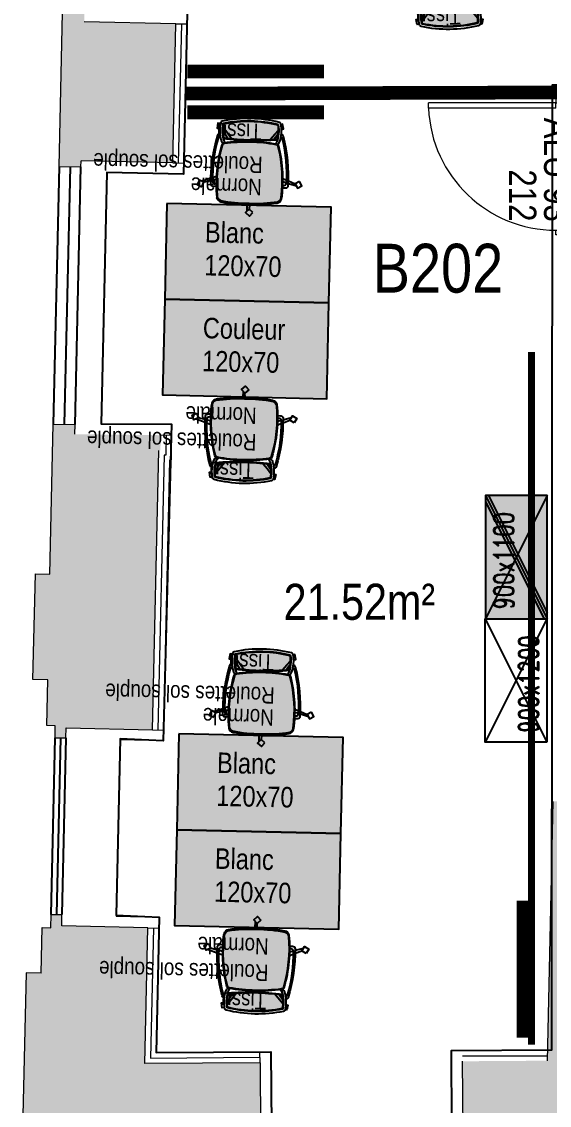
# Model space of a CAD drawing. Extents: x -29.7 to 23.3, y -8.6 to 57.6.
# Drawn here: x -16.27 to -12.41, y 22.83 to 30.75 of the extents above; entities that cross this region are included whole.
import ezdxf
from ezdxf.enums import TextEntityAlignment as Align

# ---------------------------------------------------------------- set-up
doc = ezdxf.new("R2010")
doc.units = 0
doc.header["$LTSCALE"] = 0.001
doc.linetypes.add('CACHE', pattern=[0.375, 0.25, -0.125])
doc.linetypes.add('HIDDEN', pattern=[9.525, 6.35, -3.175])
doc.layers.get('0').update_dxf_attribs({"lineweight": 5})
for name, color, linetype in [('01-FAC_CHASSIS EXI', 4, 'Continuous'), ('01-STR_MACONNERIE_HACH', 252, 'Continuous'), ('A-Etiq_Mob', 7, 'Continuous'), ('A-Etiquettes', 7, 'Continuous'), ('A-legende', 7, 'Continuous'), ('A-mobilier', 252, 'Continuous'), ('A-MobilierAQ', 7, 'Continuous'), ('A-num pièce', 1, 'Continuous')]:
    doc.layers.add(name, color=color, linetype=linetype)
doc.layers.add('02-ISOLATION', color=6, linetype='ISOLATION', lineweight=5)
doc.layers.add('A-portes', color=7, linetype='Continuous', lineweight=9)
for name, color, linetype, true_color in [('A-cote', 7, 'Continuous', 0x425746), ('A-MOQUETTE', 7, 'Continuous', 0xe5ecff), ('A-vitré', 7, 'Continuous', 0x61becc), ('couleur siege', 1, 'Continuous', 0xff0000)]:
    doc.layers.add(name, color=color, linetype=linetype, true_color=true_color)
doc.layers.add('A-projet', color=7, linetype='Continuous', lineweight=5, true_color=0x5b6280)
doc.styles.add('ROMAND', font='romand__.ttf', dxfattribs={"width": 0.7})
doc.styles.get("Standard").update_dxf_attribs({"font": 'ARIALN.TTF'})
doc.linetypes.add('ISOLATION', pattern='A,0.00254,-2.54,[134,ltypeshp.shx,S=2.54,R=0,X=-2.54,Y=0],-5.08,[134,ltypeshp.shx,S=2.54,R=180,X=2.54,Y=0],-2.54', length=10.16254)

# ---------------------------------------------------------------- blocks, each defined once
blk = doc.blocks.new('chaise')
at = {"layer": 'A-mobilier', "ltscale": 0.1, "true_color": 0xc7c8ca}
h = blk.add_hatch(color=9, dxfattribs=at)
h.dxf.hatch_style = 1
h.paths.add_polyline_path([(0.2715, 0.4556, 0.30076), (0.2358, 0.4895, 0.043342), (0.0082, 0.5092, 0.043342), (-0.2194, 0.4895, 0.300759), (-0.2552, 0.4556, 0.09791), (-0.2229, 0.027, 0.292085), (-0.2069, 0.0126, 0.040929), (0.0082, -0.005, 0.040929), (0.2232, 0.0126, 0.292085), (0.2392, 0.027, 0.09791)])
h.paths.add_polyline_path([(0.159, -0.0239, 0.015765), (0.0082, -0.0177, 0.016739), (-0.152, -0.0246), (-0.1896, -0.0691), (-0.2181, -0.1033, 0.040824), (-0.2135, -0.1418, 0.054873), (0.0082, -0.1666, 0.054873), (0.2298, -0.1418, 0.02252), (0.2331, -0.1206), (0.2189, -0.1014)])
h.paths.add_polyline_path([(0.1912, -0.0264, 0.003373), (0.159, -0.0239), (0.2189, -0.1014), (0.2331, -0.1206, 0.02535), (0.2346, -0.0966)])
h.paths.add_polyline_path([(0.2255, -0.0296, 0.0036), (0.1912, -0.0264), (0.2346, -0.0966, 0.0714)])
h.paths.add_polyline_path([(-0.152, -0.0246, 0.003505), (-0.1854, -0.0274), (-0.196, -0.0428), (-0.2174, -0.0745, 0.030269), (-0.2181, -0.1033), (-0.1896, -0.0691)])
h.paths.add_polyline_path([(-0.1854, -0.0274, 0.002494), (-0.2092, -0.0296, 0.048116), (-0.2174, -0.0745), (-0.196, -0.0428)], flags=17)
at = {"layer": 'A-mobilier'}
for p, q in [((0.004, 0.5092), (0.0064, 0.5428)), ((0.0216, 0.5582), (0.0229, 0.5092)), ((-0.2624, 0.3653), (-0.2871, 0.3653)), ((0.2787, 0.3653), (0.3035, 0.3653)), ((-0.3737, 0.3493), (-0.3075, 0.3301)), ((-0.3078, 0.3082), (-0.3629, 0.3302)), ((-0.2919, 0.3255), (-0.2834, 0.3231)), ((-0.2629, 0.3453), (-0.2718, 0.3453)), ((0.3093, 0.2929), (0.2787, 0.2819)), ((0.2793, 0.3453), (0.2882, 0.3453)), ((0.2794, 0.3097), (0.3086, 0.3167)), ((0.324, 0.3205), (0.3784, 0.3337)), ((0.3978, 0.3247), (0.3241, 0.2982)), ((-0.2416, -0.0656), (-0.2409, -0.0656)), ((-0.1896, -0.0691), (-0.2193, -0.1048)), ((-0.2174, -0.0745), (-0.196, -0.0428)), ((0.258, -0.0656), (0.2572, -0.0656)), ((0.2331, -0.1206), (0.2189, -0.1014))]:
    blk.add_line(p, q, dxfattribs=at)
at = {"layer": 'A-mobilier', "linetype": 'HIDDEN'}
for p, q in [((-0.2627, 0.2897), (-0.2927, 0.3021)), ((-0.2834, 0.3231), (-0.2632, 0.3171)), ((-0.196, -0.0428), (-0.1854, -0.0274)), ((-0.152, -0.0246), (-0.1896, -0.0691)), ((0.2189, -0.1014), (0.159, -0.0239)), ((0.1912, -0.0264), (0.2346, -0.0966))]:
    blk.add_line(p, q, dxfattribs=at)
at = {"layer": 'A-mobilier'}
for points in [[(-0.0236, 0.5701), (0.0064, 0.5428), (0.034, 0.572), (0.003, 0.5998)], [(-0.3982, 0.3102), (-0.3631, 0.331), (-0.3829, 0.3656), (-0.418, 0.3448)], [(0.3951, 0.3712), (0.3784, 0.3337), (0.4152, 0.3167), (0.4319, 0.3542)]]:
    blk.add_lwpolyline(points, close=True, dxfattribs=at)
for points in [[(-0.2428, -0.1092), (-0.2592, -0.1129), (-0.2503, -0.1525), (-0.2373, -0.1499)], [(0.2547, -0.145), (0.2745, -0.1474), (0.2795, -0.1069), (0.2594, -0.1049)]]:
    blk.add_lwpolyline(points, dxfattribs=at)
for centre, radius, start, end in [((0.8449, 0.323), 1.1081, 173.12775, 195.49585), ((0.8449, 0.323), 1.1031, 173.73867, 195.3268), ((-0.2117, 0.4455), 0.0447, 99.9272, 166.88346), ((-0.203, 0.4342), 0.0495, 115.9014, 169.32984), ((-0.0186, -0.6869), 1.1836, 88.70463, 100.02355), ((0.0082, -0.8109), 1.3202, 89.99999, 99.92701), ((0.0082, -0.8109), 1.3202, 80.07299, 90.00001), ((0.0349, -0.6869), 1.1836, 79.97645, 91.29537), ((-0.8286, 0.323), 1.1031, 344.6732, 6.26133), ((0.2281, 0.4455), 0.0447, 13.11654, 80.0728), ((-0.8286, 0.323), 1.1081, 344.50415, 6.87225), ((0.2193, 0.4342), 0.0495, 10.67016, 64.0986), ((-0.2871, 0.3453), 0.02, 90, 178.21972), ((0.3035, 0.3453), 0.02, 1.78028, 90), ((1.0389, 0.3041), 1.3467, 178.21972, 195.28216), ((0.8419, 0.2723), 1.135, 177.27806, 195.5028), ((-0.2718, 0.3253), 0.02, 90, 177.27806), ((-0.8256, 0.2723), 1.135, 344.4972, 2.72194), ((-1.0226, 0.3041), 1.3467, 344.71784, 1.78028), ((0.2882, 0.3253), 0.02, 2.72194, 90), ((-0.2071, -0.0076), 0.02, 80.75547, 159.0187), ((0.0196, -0.0945), 0.2428, 156.87025, 192.22581), ((-0.2036, 0.0323), 0.02, 195.49585, 260.6251), ((-0.1997, 0.0368), 0.02, 195.3268, 260.76651), ((0.0082, 1.3151), 1.3202, 260.6251, 270.00001), ((-0.1856, -0.0076), 0.02, 114.77846, 159.0187), ((0.0082, 1.3151), 1.3152, 260.76651, 270.00001), ((0.0082, 1.3151), 1.3152, 269.99999, 279.23349), ((0.0082, 1.3151), 1.3202, 269.99999, 279.3749), ((0.2019, -0.0076), 0.02, 20.9813, 65.22154), ((0.216, 0.0368), 0.02, 279.23349, 344.6732), ((-0.0032, -0.0945), 0.2428, 347.77419, 23.12975), ((0.2235, -0.0076), 0.02, 20.9813, 99.24453), ((0.22, 0.0323), 0.02, 279.3749, 344.50415), ((-0.2409, -0.0456), 0.02, 195.28216, 270), ((-0.2325, -0.0257), 0.02, 195.5028, 252.72935), ((0.0196, -0.0945), 0.2628, 159.0187, 193.9621), ((0.0196, -0.0945), 0.2378, 164.15559, 191.46034), ((0.0306, -2.412), 2.3994, 90.53628, 95.82876), ((0.0306, -2.412), 2.3944, 90.5374, 95.7482), ((-0.0143, -2.412), 2.3994, 84.17124, 89.46372), ((-0.0143, -2.412), 2.3944, 84.2518, 89.4626), ((-0.0032, -0.0945), 0.2378, 348.53966, 15.84441), ((-0.0032, -0.0945), 0.2628, 346.0379, 20.9813), ((0.2489, -0.0257), 0.02, 287.27065, 344.4972), ((0.2572, -0.0456), 0.02, 270, 344.71784), ((-0.2198, -0.1455), 0.02, 218.58905, 257.03355), ((0.01, 0.8526), 1.0442, 257.03355, 269.90038), ((0.01, 0.8526), 1.0242, 257.15462, 269.89843), ((0.01, 0.8526), 1.0192, 257.33463, 269.89793), ((0.0064, 0.8526), 1.0192, 270.10207, 282.66537), ((0.0064, 0.8526), 1.0242, 270.10157, 282.84538), ((0.0064, 0.8526), 1.0442, 270.09962, 282.96645), ((0.2362, -0.1455), 0.02, 282.96645, 321.41095)]:
    blk.add_arc(centre, radius, start, end, dxfattribs=at)
blk = doc.blocks.new('SiègeT1')
at = {"layer": 'couleur siege', "true_color": 0x8a6689}
for points in [[(-0.1936, 0.2235), (-0.0769, 0.2096), (0.0385, 0.2124), (0.1553, 0.2166), (0.1984, 0.2222), (0.2025, 0.2444), (0.2039, 0.282), (0.2012, 0.321), (0.1233, 0.3376), (0.0385, 0.3432), (-0.0227, 0.3446), (-0.0977, 0.3376), (-0.1492, 0.3307), (-0.1964, 0.3223), (-0.202, 0.3001), (-0.2006, 0.2653)], [(-0.2076, -0.2358), (-0.225, -0.2195), (-0.2335, -0.1968), (-0.2363, -0.14), (-0.2381, -0.076), (-0.2337, -0.0116), (-0.2278, 0.0448), (-0.218, 0.1023), (-0.2107, 0.1321), (-0.2013, 0.169), (-0.1966, 0.1769), (-0.184, 0.18), (-0.1205, 0.1883), (-0.0494, 0.1934), (0.0091, 0.1953), (0.0767, 0.1926), (0.1322, 0.1879), (0.1685, 0.1829), (0.1909, 0.1794), (0.1994, 0.1771), (0.2037, 0.1728), (0.2071, 0.1636), (0.2187, 0.1148), (0.2315, 0.0452), (0.2373, -0.0047), (0.2408, -0.0627), (0.2412, -0.1049), (0.2396, -0.159), (0.2364, -0.1973), (0.2345, -0.2097), (0.2289, -0.2196), (0.2221, -0.2289), (0.2135, -0.2344), (0.2067, -0.2363), (0.1752, -0.2419), (0.1139, -0.248), (0.0509, -0.2511), (-0.0505, -0.2518), (-0.1259, -0.2474), (-0.1911, -0.2375)]]:
    blk.add_hatch(color=8, dxfattribs=at).paths.add_polyline_path(points)
at = {"extrusion": (0, 0, -1), "xscale": 0.8999999999999986, "yscale": 0.8999999999999986, "zscale": -0.9, "rotation": 180}
blk.add_blockref('chaise', (0.0055, 0.195), dxfattribs=at)
at = {"layer": 'A-Etiq_Mob', "style": 'ROMAND', "width": 0.7}
for tag, p in [('FINITION', (-0.0791, 0.1775)), ('PIETEMENT', (-0.0914, -0.031)), ('ASSISE', (-0.0883, -0.2242)), ('COULEUR', (-0.1036, -0.4236))]:
    blk.add_attdef(tag, p, '', height=0.15, dxfattribs=at)
blk = doc.blocks.new('Poste127Couleur')
at = {"transparency": 33554582}
h = blk.add_hatch(color=256, dxfattribs=at)
h.dxf.hatch_style = 1
h.set_gradient(color1=(169, 83, 160), color2=(255, 246, 230), tint=1, name='CURVED')
h.paths.add_polyline_path([(0, 0.7029), (0, 0.0029), (1.2, 0.0029), (1.2, 0.7029)])
blk.add_lwpolyline([(0, 0.7), (0, 0), (1.2, 0), (1.2, 0.7)], close=True)
at = {"layer": 'A-Etiq_Mob'}
for tag, p in [('STRATIFIE', (0.2839, 0.4213)), ('DIM', (0.2839, 0.1804))]:
    blk.add_attdef(tag, p, '', height=0.15, dxfattribs=at)
blk = doc.blocks.new('Poste127')
at = {"transparency": 33554582}
h = blk.add_hatch(color=256, dxfattribs=at)
h.dxf.hatch_style = 1
h.set_gradient(color1=(199, 200, 202), color2=(255, 246, 230), tint=1, name='CURVED')
h.paths.add_polyline_path([(0, 0.7), (0, 0), (1.2, 0), (1.2, 0.7)])
blk.add_lwpolyline([(0, 0.7), (0, 0), (1.2, 0), (1.2, 0.7)], close=True)
at = {"layer": 'A-Etiq_Mob'}
for tag, p in [('FINITION', (0.2839, 0.4213)), ('DIM', (0.2839, 0.1804))]:
    blk.add_attdef(tag, p, '', height=0.15, dxfattribs=at)
blk = doc.blocks.new('Xref-R2-2018-11')
at = {"layer": '01-STR_MACONNERIE_HACH'}
h = blk.add_hatch(color=256, dxfattribs=at)
h.dxf.hatch_style = 1
h.paths.add_polyline_path([(-4.8363, 16.1362), (-4.9363, 16.1359), (-4.9462, 15.8059), (-5.0161, 15.8057), (-5.0159, 15.7255), (-4.9319, 15.7259), (-4.9317, 15.6516), (-4.6691, 15.6523), (-4.6688, 15.5755), (-3.7055, 15.5847), (-3.7063, 15.6647), (-3.6126, 15.6656), (-3.6172, 16.1397)], flags=17)
h.paths.add_polyline_path([(-7.9249, 16.1937), (-9.3388, 16.2164), (-9.3116, 17.9162), (-7.8977, 17.8935)], flags=16)
h.paths.add_polyline_path([(-13.2482, 17.2726), (-13.2464, 17.3552), (-13.3263, 17.357), (-13.3286, 17.2587), (-13.3914, 17.2601), (-13.399, 16.927), (-13.5079, 16.93), (-13.5407, 15.475), (-12.3781, 15.4852), (-12.0987, 15.4925), (-12.1006, 15.595), (-11.7951, 15.5972), (-11.7955, 15.6515), (-11.7051, 15.6521), (-11.7057, 15.7321), (-11.7961, 15.7315), (-11.7999, 16.2732), (-12.6407, 16.2672), (-12.6184, 17.2584)])
h.paths.add_polyline_path([(-13.0837, 23.8771), (-13.0822, 23.9408), (-13.2422, 23.9444), (-13.2676, 22.8193), (-13.1076, 22.8157), (-13.1066, 22.8601), (-12.4368, 22.845), (-12.4138, 23.862)])
h.paths.add_polyline_path([(-13.016, 26.8788), (-13.0148, 26.9286), (-13.1748, 26.9322), (-13.2002, 25.8042), (-13.0403, 25.8006), (-13.0392, 25.8466), (-12.3694, 25.8315), (-12.3461, 26.8637)])
h.paths.add_polyline_path([(-12.9482, 29.884), (-12.9471, 29.9305), (-13.1071, 29.9341), (-13.1322, 28.82), (-12.9723, 28.8164), (-12.9713, 28.8583), (-12.3015, 28.8432), (-12.2783, 29.8689)])
h.paths.add_polyline_path([(-12.8806, 32.8798), (-12.8796, 32.9264), (-13.0395, 32.93), (-13.0646, 31.8192), (-12.9046, 31.8156), (-12.9037, 31.8566), (-12.2339, 31.8415), (-12.2108, 32.8647)])
h.paths.add_polyline_path([(-13.1757, 42.1486), (-13.1742, 42.2141), (-13.2342, 42.2154), (-13.2359, 42.1394), (-13.3233, 42.1414), (-13.3318, 41.7646), (-13.2931, 41.7637), (-13.2999, 41.4604), (-13.3792, 41.4622), (-13.3847, 41.2176), (-13.4102, 41.2182), (-13.432, 40.2525), (-13.4065, 40.252), (-13.412, 40.0099), (-13.3327, 40.0081), (-13.3396, 39.6996), (-13.3783, 39.7005), (-13.3867, 39.3303), (-13.2993, 39.3284), (-13.3014, 39.2386), (-13.2414, 39.2373), (-13.24, 39.2993), (-12.971, 39.2932), (-12.9067, 42.1425)])
h.paths.add_polyline_path([(-13.1347, 46.6268), (-13.1367, 46.5375), (-13.2241, 46.5395), (-13.2326, 46.1627), (-13.1939, 46.1618), (-13.2006, 45.8651), (-13.2799, 45.8669), (-13.2853, 45.6271), (-13.3107, 45.6276), (-13.3327, 44.6525), (-13.3073, 44.652), (-13.3129, 44.4021), (-13.2336, 44.4003), (-13.2405, 44.0948), (-13.2792, 44.0957), (-13.2875, 43.7255), (-13.2002, 43.7235), (-13.2024, 43.6246), (-13.1425, 43.6232), (-13.141, 43.6882), (-12.8996, 43.6827), (-12.8349, 46.5519), (-13.0763, 46.5574), (-13.0747, 46.6254)])
h.paths.add_polyline_path([(-6.3235, 34.2169), (-6.3179, 30.636), (-5.7888, 30.6368), (-5.7741, 34.2147)])
h.paths.add_polyline_path([(-6.3257, 35.6169), (-6.3251, 35.2569), (-5.7699, 35.2547), (-5.7684, 35.6147)])
edge = h.paths.add_edge_path()
edge.add_line((-7.8766, 36.2078), (-7.7966, 36.2078))
edge.add_line((-7.7966, 36.2078), (-7.7963, 36.3246))
edge.add_line((-7.7963, 36.3246), (-7.7163, 36.3248))
edge.add_line((-7.7163, 36.3248), (-7.7283, 36.8738))
edge.add_line((-7.7283, 36.8738), (-13.0219, 37.0365))
edge.add_line((-13.0219, 37.0365), (-13.0057, 37.7536))
edge.add_line((-13.0057, 37.7536), (-13.2747, 37.7596))
edge.add_line((-13.2747, 37.7596), (-13.273, 37.8352))
edge.add_line((-13.273, 37.8352), (-13.333, 37.8366))
edge.add_line((-13.333, 37.8366), (-13.3351, 37.7414))
edge.add_line((-13.3351, 37.7414), (-13.4225, 37.7434))
edge.add_line((-13.4225, 37.7434), (-13.431, 37.3661))
edge.add_line((-13.431, 37.3661), (-13.3923, 37.3652))
edge.add_line((-13.3923, 37.3652), (-13.3992, 37.0577))
edge.add_line((-13.3992, 37.0577), (-13.4785, 37.0594))
edge.add_line((-13.4785, 37.0594), (-13.4841, 36.8129))
edge.add_line((-13.4841, 36.8129), (-13.506, 36.8134))
edge.add_line((-13.506, 36.8134), (-13.5297, 35.7616))
edge.add_line((-13.5297, 35.7616), (-13.5078, 35.7611))
edge.add_line((-13.5078, 35.7611), (-13.5152, 35.4315))
edge.add_line((-13.5152, 35.4315), (-12.9834, 35.4195))
edge.add_line((-12.9834, 35.4195), (-12.997, 34.8163))
edge.add_line((-12.997, 34.8163), (-12.837, 34.8127))
edge.add_line((-12.837, 34.8127), (-12.8362, 34.8493))
edge.add_line((-12.8362, 34.8493), (-12.1664, 34.8342))
edge.add_line((-12.1664, 34.8342), (-12.1332, 36.3038))
edge.add_line((-12.1332, 36.3038), (-7.8766, 36.2078))
h.paths.add_polyline_path([(-8.1556, 18.2823), (-8.7208, 18.295), (-9.3638, 18.3095), (-9.3668, 18.1789), (-9.6581, 18.1823), (-9.7008, 16.2882), (-10.3204, 16.2838), (-10.3165, 15.7421), (-10.3949, 15.7415), (-10.3943, 15.6615), (-10.3159, 15.6621), (-10.3155, 15.6077), (-9.9822, 15.6101), (-9.9726, 15.5062), (-6.7867, 15.5342), (-6.7871, 15.6462), (-6.4325, 15.6472), (-6.4327, 15.7216), (-6.3239, 15.7219), (-6.3241, 15.8019), (-6.3862, 15.8033), (-6.3875, 16.2452), (-7.6275, 16.2416), (-7.6204, 16.6863), (-7.917, 16.691), (-7.9037, 17.5162), (-7.6071, 17.5114), (-7.5949, 18.2713), (-7.8534, 18.2755)])
h.paths.add_polyline_path([(-9.6944, 50.2634), (-6.3821, 50.2825), (-6.3821, 49.8725), (-6.3725, 48.1925), (-6.4118, 48.0823), (-6.3997, 45.9823), (-6.3956, 45.9823), (-6.3949, 45.8823), (-6.3891, 45.8823), (-6.3708, 42.7024), (-6.3703, 42.7024), (-6.3696, 42.6024), (-6.3703, 42.6024), (-6.3251, 36.8307), (-6.3896, 36.8327), (-6.3868, 36.3268), (-6.3268, 36.3269), (-6.3265, 36.1569), (-5.7662, 36.1546), (-5.7633, 36.865), (-5.7886, 36.8655), (-5.8621, 50.7197), (-13.1704, 50.6776), (-13.2395, 47.6321), (-13.1995, 47.6306), (-13.2061, 47.3381), (-13.1187, 47.3361), (-13.1214, 47.2163), (-13.0614, 47.215), (-13.06, 47.2768), (-12.8186, 47.2718), (-12.7609, 47.9057), (-12.7739, 50.1556), (-10.9139, 50.1664), (-10.9145, 50.2634)])
edge = h.paths.add_edge_path()
edge.add_line((-5.735, 19.5587), (-6.3004, 19.5578))
edge.add_line((-6.3004, 19.5578), (-6.3001, 19.317))
edge.add_line((-6.3001, 19.317), (-6.3002, 19.317))
edge.add_line((-6.3002, 19.317), (-6.3, 19.197))
edge.add_line((-6.3, 19.197), (-6.2999, 19.197))
edge.add_line((-6.2999, 19.197), (-6.2991, 18.712))
edge.add_line((-6.2991, 18.712), (0.0215, 18.7303))
edge.add_line((0.0215, 18.7303), (0.4515, 18.7316))
edge.add_line((0.4515, 18.7316), (0.4487, 18.425))
edge.add_line((0.4487, 18.425), (0.4326, 16.6851))
edge.add_line((0.4326, 16.6851), (0.4277, 16.1496))
edge.add_line((0.4277, 16.1496), (-0.0023, 16.1497))
edge.add_line((-0.0023, 16.1497), (-0.2072, 16.1496))
edge.add_line((-0.2072, 16.1496), (-0.2038, 15.7924))
edge.add_line((-0.2038, 15.7924), (-1.0234, 15.7846))
edge.add_line((-1.0234, 15.7846), (-1.0231, 15.6904))
edge.add_line((-1.0231, 15.6904), (-1.1501, 15.6892))
edge.add_line((-1.1501, 15.6892), (-1.1493, 15.6092))
edge.add_line((-1.1493, 15.6092), (-1.1023, 15.6097))
edge.add_line((-1.1023, 15.6097), (-1.1021, 15.5676))
edge.add_line((-1.1021, 15.5676), (-0.9148, 15.565))
edge.add_line((-0.9148, 15.565), (-0.9332, 14.2458))
edge.add_line((-0.9332, 14.2458), (0.2856, 14.1815))
edge.add_line((0.2856, 14.1815), (0.5987, 14.6647))
edge.add_line((0.5987, 14.6647), (0.8714, 14.6528))
edge.add_line((0.8714, 14.6528), (1.1057, 14.6698))
edge.add_arc((1.2745, 16.7823), 2.1193, 265.43029, 301.27092)
edge.add_arc((40.798, -48.2968), 74.0214, 121.070384, 121.270916, ccw=False)
edge.add_line((2.5963, 15.105), (3.1685, 15.5334))
edge.add_line((3.1685, 15.5334), (0.2855, 19.3723))
edge.add_line((0.2855, 19.3723), (-0.7597, 19.3933))
edge.add_line((-0.7597, 19.3933), (-0.747, 22.1412))
edge.add_line((-0.747, 22.1412), (-5.8429, 22.1646))
edge.add_line((-5.8429, 22.1646), (-5.7972, 28.5606))
edge.add_line((-5.7972, 28.5606), (-5.7934, 29.5132))
edge.add_line((-5.7934, 29.5132), (-6.3161, 29.5169))
edge.add_line((-6.3161, 29.5169), (-6.302, 20.5478))
edge.add_line((-6.302, 20.5478), (-5.7305, 20.5487))
edge.add_line((-5.7305, 20.5487), (-5.7272, 21.2645))
edge.add_line((-5.7272, 21.2645), (-5.527, 21.2636))
edge.add_line((-5.527, 21.2636), (-5.5256, 21.5889))
edge.add_line((-5.5256, 21.5889), (-1.3239, 21.5696))
edge.add_line((-1.3239, 21.5696), (-1.3337, 19.4285))
edge.add_line((-1.3337, 19.4285), (-4.7156, 19.444))
edge.add_line((-4.7156, 19.444), (-4.7149, 19.584))
edge.add_line((-4.7149, 19.584), (-5.1149, 19.5859))
edge.add_line((-5.1149, 19.5859), (-5.1156, 19.4459))
edge.add_line((-5.1156, 19.4459), (-5.7355, 19.4487))
edge.add_line((-5.7355, 19.4487), (-5.735, 19.5587))
h = blk.add_hatch(color=256, dxfattribs=at)
h.dxf.hatch_style = 1
h.paths.add_polyline_path([(-12.5397, 20.7461), (-12.5276, 20.7459), (-12.5249, 20.8567), (-13.1516, 20.864), (-13.15, 20.9348), (-13.31, 20.9384), (-13.3347, 19.8411), (-13.4409, 19.8435), (-13.4583, 19.0732), (-13.3506, 19.0708), (-13.3581, 18.7362), (-13.2953, 18.7348), (-13.2972, 18.6474), (-13.2173, 18.6456), (-13.2156, 18.7194), (-12.5857, 18.7052)])
for p, q in [((-13.2676, 22.8193), (-13.2422, 23.9444)), ((-12.4368, 22.845), (-12.4138, 23.862)), ((-13.1076, 22.8157), (-13.1066, 22.8601)), ((-13.3347, 19.8411), (-13.31, 20.9384)), ((-13.1516, 20.864), (-13.15, 20.9348)), ((-12.5857, 18.7052), (-12.5397, 20.7461)), ((-13.4583, 19.0732), (-13.4409, 19.8435)), ((-13.4409, 19.8435), (-13.3347, 19.8411)), ((-13.3581, 18.7362), (-13.3506, 19.0708)), ((-13.2972, 18.6474), (-13.2953, 18.7348)), ((-13.2173, 18.6456), (-13.2156, 18.7194)), ((-13.2156, 18.7194), (-12.5857, 18.7052)), ((-9.7008, 16.2882), (-9.6581, 18.1823)), ((-13.3286, 17.2587), (-13.3263, 17.357)), ((-13.2482, 17.2726), (-13.2464, 17.3552)), ((-13.399, 16.927), (-13.3914, 17.2601)), ((-12.6184, 17.2584), (-13.2482, 17.2726)), ((-12.6407, 16.2672), (-12.6184, 17.2584)), ((-13.5079, 16.93), (-13.5407, 15.475)), ((-13.399, 16.927), (-13.5079, 16.93)), ((-11.7999, 16.2732), (-12.6407, 16.2672)), ((-11.7999, 16.2732), (-11.7961, 15.7315)), ((-10.3165, 15.7421), (-10.3204, 16.2838))]:
    blk.add_line(p, q)
for points in [[(-12.4138, 23.862), (-13.0837, 23.8771)], [(-13.2676, 22.8193), (-13.1076, 22.8157)], [(-12.4368, 22.845), (-13.1066, 22.8601)], [(-13.31, 20.9384), (-13.15, 20.9348)], [(-13.3506, 19.0708), (-13.4583, 19.0732)], [(-13.2953, 18.7348), (-13.3581, 18.7362)], [(-13.2972, 18.6474), (-13.2173, 18.6456)], [(-13.3263, 17.357), (-13.2464, 17.3552)], [(-13.3914, 17.2601), (-13.3286, 17.2587)]]:
    blk.add_lwpolyline(points)
at = {"layer": '01-FAC_CHASSIS EXI', "linetype": 'Continuous'}
for p, q in [((-13.1876, 22.8175), (-13.23, 20.9366)), ((-13.2572, 18.6465), (-13.2863, 17.3561))]:
    blk.add_line(p, q, dxfattribs=at)
at = {"layer": '01-FAC_CHASSIS EXI'}
for points in [[(-13.2676, 22.8193), (-13.31, 20.9384)], [(-13.15, 20.9348), (-13.1076, 22.8157)], [(-13.3263, 17.357), (-13.2972, 18.6474)], [(-13.2173, 18.6456), (-13.2464, 17.3552)]]:
    blk.add_lwpolyline(points, dxfattribs=at)
at = {"layer": '02-ISOLATION', "linetype": 'Continuous'}
for points in [[(-12.332, 23.9402), (-12.3586, 22.7632), (-12.9185, 22.7758), (-12.9598, 20.942), (-12.4454, 20.9374), (-12.4477, 20.6766), (-12.4613, 20.675), (-12.5076, 18.6234), (-12.8225, 18.6305), (-12.8515, 17.3437), (-12.5366, 17.3366), (-12.5589, 16.3478), (-11.7205, 16.3538), (-11.7166, 15.812), (-10.3971, 15.8215), (-10.4009, 16.3632), (-9.7014, 16.3682)], [(-12.4138, 23.862), (-12.3339, 23.8602)], [(-12.4368, 22.845), (-12.3568, 22.8432)], [(-12.5261, 20.8582), (-12.4461, 20.8575)], [(-12.5857, 18.7052), (-12.5058, 18.7034)], [(-12.6184, 17.2584), (-12.5384, 17.2566)], [(-11.7999, 16.2732), (-11.8005, 16.3532)]]:
    blk.add_lwpolyline(points, dxfattribs=at)
at = {"layer": '02-ISOLATION', "linetype": 'ISOLATION', "ltscale": 0.004}
for points in [[(-12.3738, 23.8611), (-12.3968, 22.8441)], [(-12.4861, 20.8578), (-12.4874, 20.7121), (-12.5005, 20.7105), (-12.5458, 18.7043)], [(-12.5784, 17.2575), (-12.5998, 16.3075), (-11.8002, 16.3132)], [(-10.3207, 16.3238), (-9.7, 16.3238)]]:
    blk.add_lwpolyline(points, dxfattribs=at)
blk = doc.blocks.new('armoire90Réhausse')
at = {"true_color": 0xfdedc9}
h = blk.add_hatch(color=254, dxfattribs=at)
h.dxf.hatch_style = 1
h.paths.add_polyline_path([(0, 0.45), (0, 0), (0.9, 0), (0.9, 0.45)])
blk.add_lwpolyline([(0, 0.45), (0, 0), (0.9, 0), (0.9, 0.45)], close=True)
for points in [[(0.9, 0), (0, 0.45)], [(0.9, 0.45), (0, 0)], [(0.8553, 0.45), (0, 0.0224)], [(0.9, 0.4276), (0.0447, 0)]]:
    blk.add_lwpolyline(points)
at = {"layer": 'A-Etiq_Mob', "style": 'ROMAND', "width": 0.7}
for tag, p in [('DIMENSION', (0.0684, 0.2418)), ('FINITION', (0.0684, 0.0013)), ('PORTES', (0.0684, -0.2391))]:
    blk.add_attdef(tag, p, '', height=0.15, dxfattribs=at)
blk = doc.blocks.new('armoire90')
blk.add_lwpolyline([(0, 0.45), (0, 0), (0.9, 0), (0.9, 0.45)], close=True)
for points in [[(0.9, 0), (0, 0.45)], [(0.9, 0.45), (0, 0)]]:
    blk.add_lwpolyline(points)
at = {"layer": 'A-Etiq_Mob', "style": 'ROMAND', "width": 0.7}
for tag, p in [('DIMENSION', (0.0684, 0.2418)), ('FINITION', (0.0684, 0.0013)), ('PORTES', (0.0684, -0.2391))]:
    blk.add_attdef(tag, p, '', height=0.15, dxfattribs=at)
blk = doc.blocks.new('P_93100')
for p, q in [((0.425, 0.93), (0.465, 0.93)), ((0.425, 0), (0.425, 0.93)), ((0.465, 0), (0.465, 0.93)), ((-0.5, -0.1), (-0.5, 0)), ((-0.5, 0), (-0.465, 0)), ((-0.465, 0), (-0.465, -0.04)), ((0.425, 0), (0.465, 0)), ((0.465, 0), (0.465, -0.04)), ((0.5, 0), (0.465, 0)), ((0.5, -0.1), (0.5, 0)), ((-0.465, -0.04), (-0.45, -0.04)), ((-0.45, -0.04), (-0.45, -0.1)), ((0.465, -0.04), (0.45, -0.04)), ((0.45, -0.04), (0.45, -0.1)), ((-0.45, -0.1), (-0.5, -0.1)), ((0.45, -0.1), (0.5, -0.1))]:
    blk.add_line(p, q)
blk.add_arc((0.465, 0), 0.9309, 92.46282, 180)

msp = doc.modelspace()

# ---------------------------------------------------------------- linework, layer by layer
at = {"layer": 'A-Etiquettes', "color": 82, "true_color": 0x4cdb0f, "const_width": 0.1}
for points in [[(-15.0559, 30.3821), (-14.0559, 30.3821)], [(-15.0559, 30.0839), (-14.0559, 30.0839)]]:
    msp.add_lwpolyline(points, dxfattribs=at)
at = {"layer": 'A-Etiquettes', "color": 1, "true_color": 0xff0000, "const_width": 0.1}
msp.add_lwpolyline([(-12.5999, 23.3263), (-12.5999, 24.3263)], dxfattribs=at)
at = {"layer": 'A-legende', "color": 205, "linetype": 'CACHE', "ltscale": 2000, "true_color": 0x8546b9, "const_width": 0.05}
msp.add_lwpolyline([(-12.5409, 23.2737), (-12.5409, 28.3329)], dxfattribs=at)
at = {"layer": 'A-MOQUETTE', "ltscale": 0.01}
msp.add_lwpolyline([(-15.0564, 30.8089), (-15.0829, 29.6319), (-15.6428, 29.6445), (-15.6842, 27.8096), (-15.1697, 27.8063), (-15.2319, 25.4933), (-15.5467, 25.5072), (-15.5757, 24.2204), (-15.2609, 24.2053), (-15.2832, 23.2167), (-14.4443, 23.2227), (-14.4404, 22.6809), (-13.1223, 22.6904), (-13.126, 23.2321), (-12.3937, 23.2373), (-12.3869, 30.2849), (-10.6392, 30.2839), (-10.6359, 40.7147)], dxfattribs=at)
at = {"layer": 'A-vitré', "const_width": 0.1}
msp.add_lwpolyline([(-15.0697, 30.2204), (-10.5328, 30.2348)], dxfattribs=at)

# ---------------------------------------------------------------- block references
at = {"layer": 'A-mobilier'}
ref = msp.add_blockref('SiègeT1', (-13.1411, 31.0569), dxfattribs=dict(at, rotation=180.9043645308991))
ref.add_attrib('FINITION', 'Tissu', dxfattribs={"layer": 'A-Etiq_Mob', "height": 0.12, "rotation": 180.90436}).set_placement((-13.0592, 30.8807), align=Align.BOTTOM_LEFT)
ref.add_attrib('ASSISE', 'Normale', dxfattribs={"layer": 'A-Etiq_Mob', "height": 0.12, "rotation": 180.90436}).set_placement((-13.0564, 31.2826), align=Align.BOTTOM_LEFT)
ref.add_attrib('PIETEMENT', 'Roulettes sol souple', dxfattribs={"layer": 'A-Etiq_Mob', "height": 0.12, "rotation": 180.90436}).set_placement((-13.0503, 31.0894), align=Align.BOTTOM_LEFT)
ref = msp.add_blockref('SiègeT1', (-14.5971, 29.6712), dxfattribs=dict(at, xscale=-1, rotation=358.7079183589847))
ref.add_attrib('FINITION', 'Tissu', dxfattribs={"layer": 'A-Etiq_Mob', "height": 0.12, "rotation": 178.70792}).set_placement((-14.5097, 30.0354), align=Align.BOTTOM_LEFT)
ref.add_attrib('ASSISE', 'Normale', dxfattribs={"layer": 'A-Etiq_Mob', "height": 0.12, "rotation": 178.70792}).set_placement((-14.5096, 29.6336), align=Align.BOTTOM_LEFT)
ref.add_attrib('PIETEMENT', 'Roulettes sol souple', dxfattribs={"layer": 'A-Etiq_Mob', "height": 0.12, "rotation": 178.70792}).set_placement((-14.5029, 29.7954), align=Align.BOTTOM_LEFT)
at = {"layer": 'A-mobilier', "ltscale": 0.1}
ref = msp.add_blockref('Poste127', (-15.2206, 28.7193), dxfattribs=dict(at, rotation=358.7079183589848))
ref.add_attrib('STRATIFIE', 'Blanc', (-14.9273, 29.1341), dxfattribs={"layer": 'A-Etiq_Mob', "ltscale": 0.1, "height": 0.15, "rotation": 358.70792})
ref.add_attrib('DIM', '120x70', (-14.9327, 28.8932), dxfattribs={"layer": 'A-Etiq_Mob', "ltscale": 0.1, "height": 0.15, "rotation": 358.70792})
at = {"layer": 'A-mobilier', "ltscale": 0.1, "rotation": 358.7079183589847}
msp.add_blockref('Poste127Couleur', (-15.2364, 28.0195), dxfattribs=at).add_auto_attribs({'STRATIFIE': 'Couleur', 'DIM': '120x70'})
at = {"layer": 'A-mobilier'}
ref = msp.add_blockref('SiègeT1', (-14.6406, 27.7403), dxfattribs=dict(at, rotation=178.7079183589847))
ref.add_attrib('FINITION', 'Tissu', dxfattribs={"layer": 'A-Etiq_Mob', "height": 0.12, "rotation": 178.70792}).set_placement((-14.5655, 27.5611), align=Align.BOTTOM_LEFT)
ref.add_attrib('ASSISE', 'Normale', dxfattribs={"layer": 'A-Etiq_Mob', "height": 0.12, "rotation": 178.70792}).set_placement((-14.5473, 27.9625), align=Align.BOTTOM_LEFT)
ref.add_attrib('PIETEMENT', 'Roulettes sol souple', dxfattribs={"layer": 'A-Etiq_Mob', "height": 0.12, "rotation": 178.70792}).set_placement((-14.5486, 27.7692), align=Align.BOTTOM_LEFT)
ref = msp.add_blockref('SiègeT1', (-14.5091, 25.7961), dxfattribs=dict(at, xscale=-1, rotation=358.7079183589847))
ref.add_attrib('FINITION', 'Tissu', dxfattribs={"layer": 'A-Etiq_Mob', "height": 0.12, "rotation": 178.70792}).set_placement((-14.4217, 26.1603), align=Align.BOTTOM_LEFT)
ref.add_attrib('ASSISE', 'Normale', dxfattribs={"layer": 'A-Etiq_Mob', "height": 0.12, "rotation": 178.70792}).set_placement((-14.4216, 25.7585), align=Align.BOTTOM_LEFT)
ref.add_attrib('PIETEMENT', 'Roulettes sol souple', dxfattribs={"layer": 'A-Etiq_Mob', "height": 0.12, "rotation": 178.70792}).set_placement((-14.4149, 25.9202), align=Align.BOTTOM_LEFT)
at = {"layer": 'A-mobilier', "ltscale": 0.1}
ref = msp.add_blockref('Poste127', (-15.1326, 24.8442), dxfattribs=dict(at, rotation=358.7079183589848))
ref.add_attrib('STRATIFIE', 'Blanc', (-14.8393, 25.259), dxfattribs={"layer": 'A-Etiq_Mob', "ltscale": 0.1, "height": 0.15, "rotation": 358.70792})
ref.add_attrib('DIM', '120x70', (-14.8447, 25.0181), dxfattribs={"layer": 'A-Etiq_Mob', "ltscale": 0.1, "height": 0.15, "rotation": 358.70792})
ref = msp.add_blockref('Poste127', (-15.1484, 24.1444), dxfattribs=dict(at, rotation=358.7079183589848))
ref.add_attrib('STRATIFIE', 'Blanc', (-14.8551, 24.5592), dxfattribs={"layer": 'A-Etiq_Mob', "ltscale": 0.1, "height": 0.15, "rotation": 358.70792})
ref.add_attrib('DIM', '120x70', (-14.8605, 24.3183), dxfattribs={"layer": 'A-Etiq_Mob', "ltscale": 0.1, "height": 0.15, "rotation": 358.70792})
at = {"layer": 'A-mobilier'}
ref = msp.add_blockref('SiègeT1', (-14.5526, 23.8652), dxfattribs=dict(at, rotation=178.7079183589847))
ref.add_attrib('FINITION', 'Tissu', dxfattribs={"layer": 'A-Etiq_Mob', "height": 0.12, "rotation": 178.70792}).set_placement((-14.4775, 23.6859), align=Align.BOTTOM_LEFT)
ref.add_attrib('ASSISE', 'Normale', dxfattribs={"layer": 'A-Etiq_Mob', "height": 0.12, "rotation": 178.70792}).set_placement((-14.4593, 24.0873), align=Align.BOTTOM_LEFT)
ref.add_attrib('PIETEMENT', 'Roulettes sol souple', dxfattribs={"layer": 'A-Etiq_Mob', "height": 0.12, "rotation": 178.70792}).set_placement((-14.4606, 23.8941), align=Align.BOTTOM_LEFT)
at = {"layer": 'A-MobilierAQ', "ltscale": 0.1, "rotation": 90}
msp.add_blockref('armoire90Réhausse', (-12.4274, 26.3844), dxfattribs=at).add_auto_attribs({'DIMENSION': '900x1100'})
at = {"layer": 'A-MobilierAQ', "ltscale": 0.1}
ref = msp.add_blockref('armoire90', (-12.879, 25.4844), dxfattribs=dict(at, xscale=-1, rotation=270))
ref.add_attrib('DIMENSION', '900x1200', (-12.4872, 25.5527), dxfattribs={"layer": 'A-Etiq_Mob', "ltscale": 0.1, "height": 0.15, "rotation": 90, "style": 'ROMAND', "width": 0.7})
at = {"layer": 'A-portes', "ltscale": 0.01}
ref = msp.add_blockref('P_93100', (-12.3634, 29.6883), dxfattribs=dict(at, rotation=89.99999999999999))
ref.add_attrib('N°', '212', (-12.7053, 29.6674), dxfattribs={"layer": '0', "ltscale": 6, "height": 0.19924, "rotation": 270})
ref.add_attrib('NATURE/DIM', 'ALU 93', (-12.4497, 30.0449), dxfattribs={"layer": 'A-Etiquettes', "ltscale": 6, "height": 0.19924, "rotation": 270})
ref.add_attrib('FINITION', 'W172', (-12.1975, 29.8821), dxfattribs={"layer": 'A-Etiquettes', "ltscale": 6, "height": 0.19924, "rotation": 270})
ref.add_attrib('FERMETURE', 'APERIO', (-11.9411, 30.1473), dxfattribs={"layer": 'A-Etiquettes', "ltscale": 6, "height": 0.19924, "rotation": 270})
at = {"layer": 'A-projet'}
msp.add_blockref('Xref-R2-2018-11', (-2.7243, 6.8689), dxfattribs=at)

# ---------------------------------------------------------------- texts
at = {"layer": 'A-cote', "color": 30, "insert": (-14.352, 26.64), "char_height": 0.26331, "attachment_point": 1, "rotation": 0.07922}
msp.add_mtext_dynamic_manual_height_columns('21.52m²', width=1.219524, gutter_width=12.5, heights=[0], dxfattribs=at)
at = {"layer": 'A-num pièce', "ltscale": 0.1, "insert": (-13.7015, 29.1236), "char_height": 0.3565, "attachment_point": 1}
msp.add_mtext_dynamic_manual_height_columns('B202', width=1.298453, gutter_width=12.5, heights=[0], dxfattribs=at)

doc.saveas('drawing.dxf')
